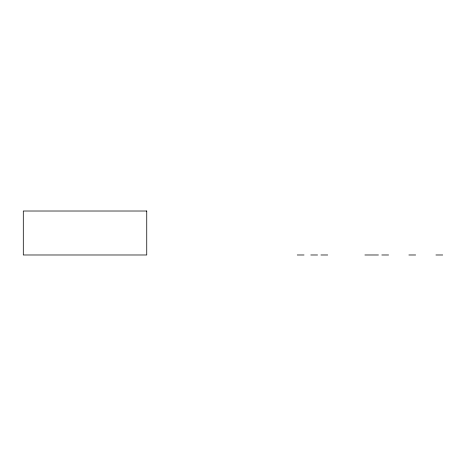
<?xml version="1.0" encoding="UTF-8"?>
<svg xmlns="http://www.w3.org/2000/svg" width="466" height="466" viewBox="0 0 466 466"><rect width="100%" height="100%" fill="white"/><g stroke="black" fill="none" stroke-linecap="round" stroke-linejoin="round"><path stroke-width="0.7" d="M297.261 254.984L304.03 254.984M310.793 254.984L317.556 254.984M320.94 254.984L327.703 254.984M364.907 254.984L378.439 254.984M381.817 254.984L388.586 254.984M408.88 254.984L415.643 254.984M435.937 254.984L442.7 254.984M146.743 211.016L23.3 211.016L23.3 254.984L146.743 254.984L146.743 211.016"/></g></svg>
